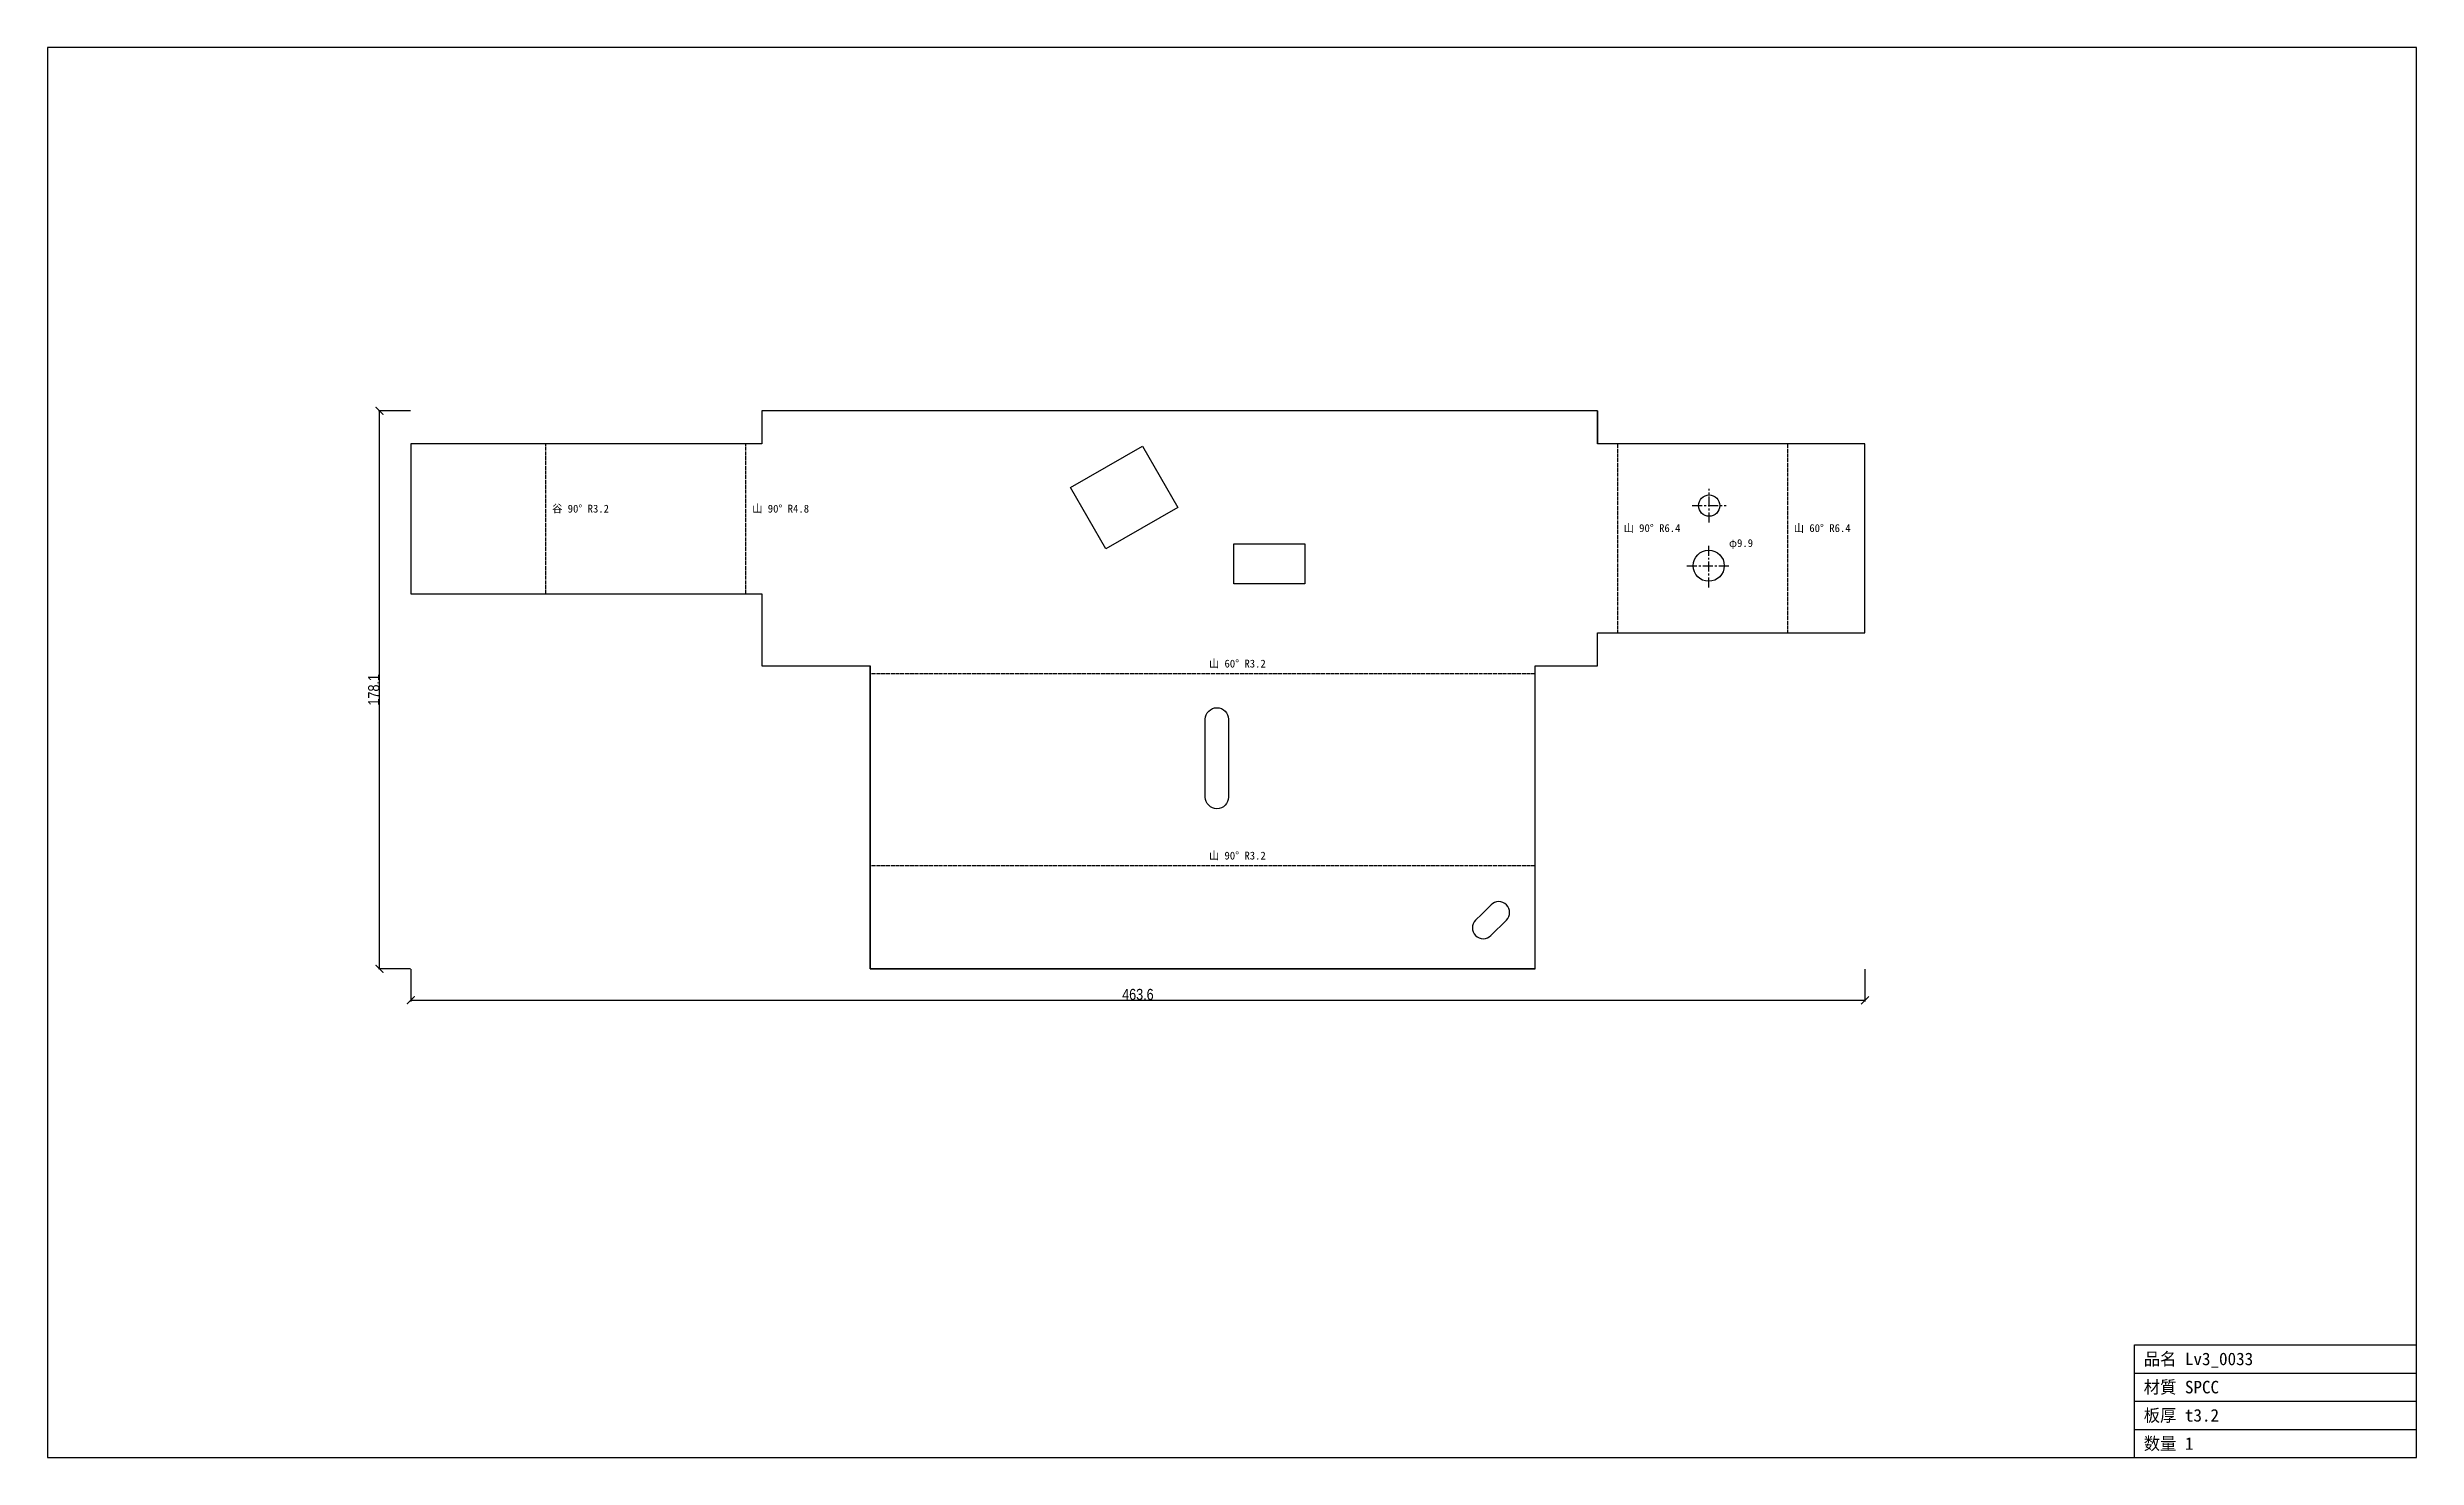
# Model space of a CAD drawing. Header units: millimetres. Extents: x -228 to 528, y -253 to 197.
import ezdxf

# ---------------------------------------------------------------- set-up
doc = ezdxf.new("R2010")
doc.units = ezdxf.units.MM
doc.linetypes.add('CENTER', pattern=[5.08, 3.175, -0.635, 0.635, -0.635])
doc.linetypes.add('DASHED', pattern=[1.524, 1.27, -0.254])
for name, color, linetype in [('10', 7, 'Continuous'), ('11', 7, 'Continuous'), ('2', 7, 'Continuous'), ('4', 7, 'Continuous'), ('6', 7, 'Continuous'), ('8', 7, 'Continuous')]:
    doc.layers.add(name, color=color, linetype=linetype)
doc.styles.add('OpenSansCondensed-Light', font='OpenSansCondensed-Light.ttf')
doc.dimstyles.new('EZDXF', dxfattribs={"dimtxt": 0.25, "dimasz": 0.175, "dimexe": 0.375, "dimexo": 0.125, "dimgap": 0.1, "dimtad": 1, "dimlfac": 100, "dimzin": 12, "dimdsep": 46, "dimtxsty": 'OpenSansCondensed-Light', "dimblk": 'ARCHTICK', "dimcen": 2.5, "dimazin": 3, "dimtfac": 0.5, "dimtmove": 2, "dimatfit": 3})

# ---------------------------------------------------------------- blocks, each defined once
blk = doc.blocks.new('HOLE_D6_78')
blk.add_circle((0, 0), 3.39)
blk = doc.blocks.new('_ARCHTICK')
at = {"color": 0, "linetype": 'BYBLOCK', "const_width": 0.15}
blk.add_lwpolyline([(-0.5, -0.5), (0.5, 0.5)], dxfattribs=at)

msp = doc.modelspace()

# ---------------------------------------------------------------- linework, layer by layer
at = {"layer": '10', "color": 7, "linetype": 'CONTINUOUS'}
for p, q in [((266.52, 81.41), (0, 81.41)), ((0, 81.41), (0, 77.91)), ((0, 77.91), (0, 74.58)), ((266.52, 72.95), (266.52, 81.41)), ((266.52, 81.41), (266.52, 70.81)), ((0, 70.86), (-111.87, 70.86)), ((-111.87, 70.86), (-111.87, 60.71)), ((0, 74.58), (0, 70.86)), ((266.52, 70.81), (266.52, 72.95)), ((351.74, 70.81), (266.52, 70.81)), ((351.74, 32.74), (351.74, 70.81)), ((-111.87, 60.71), (-111.87, 54.8)), ((-111.87, 54.8), (-111.87, 49)), ((-111.87, 49), (-111.87, 22.96)), ((150.47, 35.89), (150.47, 38.9)), ((150.47, 38.9), (173.16, 38.9)), ((173.16, 38.9), (173.16, 26.18)), ((150.47, 33.95), (150.47, 35.89)), ((150.47, 26.18), (150.47, 33.95)), ((351.74, 10.6), (351.74, 32.74)), ((-111.87, 22.96), (0, 22.96)), ((0, 22.96), (0, 0)), ((158.67, 26.18), (150.47, 26.18)), ((173.16, 26.18), (158.67, 26.18)), ((266.52, 0), (266.52, 10.6)), ((266.52, 10.6), (351.74, 10.6)), ((0, 0), (34.57, 0)), ((34.57, 0), (34.57, -96.66)), ((34.57, -96.66), (34.57, 0)), ((246.62, 0), (254.43, 0)), ((254.43, 0), (256.38, 0)), ((256.38, 0), (259.25, 0)), ((259.25, 0), (266.52, 0)), ((246.62, -96.66), (246.62, 0)), ((227.62, -81.11), (229.56, -79.18)), ((229.56, -79.18), (230.33, -78.41)), ((230.33, -78.41), (232.52, -76.21)), ((237.41, -81.1), (232.51, -86)), ((34.57, -96.66), (84.55, -96.66)), ((246.62, -96.66), (34.57, -96.66)), ((84.55, -96.66), (116.14, -96.66)), ((116.14, -96.66), (145.82, -96.66)), ((145.82, -96.66), (246.62, -96.66))]:
    msp.add_line(p, q, dxfattribs=at)
msp.add_lwpolyline([(109.74, 37.3), (98.44, 56.88), (121.36, 70.11), (132.66, 50.54)], close=True, dxfattribs=at)
msp.add_lwpolyline([(148.83, -17.03), (148.83, -41.85, -1), (141.43, -41.85), (141.43, -17.03, -1)], format="xyb", close=True, dxfattribs=at)
msp.add_circle((301.92, 31.96), 4.96, dxfattribs=at)
for centre, start, end in [((234.97, -78.66), -45, 135), ((230.06, -83.56), 135, -45)]:
    msp.add_arc(centre, 3.46, start, end, dxfattribs=at)
at = {"layer": '11', "color": 3, "linetype": 'DASHED'}
for p, q in [((-68.82, 22.96), (-68.82, 70.86)), ((-5.03, 22.96), (-5.03, 70.86)), ((272.8, 70.81), (272.8, 10.6)), ((327.06, 70.81), (327.06, 10.6)), ((246.62, -2.51), (34.57, -2.51)), ((246.62, -63.76), (34.57, -63.76))]:
    msp.add_line(p, q, dxfattribs=at)
at = {"layer": '2', "color": 7, "linetype": 'CONTINUOUS'}
for p, q in [((527.64, 197.31), (-227.77, 197.31)), ((-227.77, 197.31), (-227.77, -252.56)), ((527.64, -252.56), (527.64, 197.31)), ((437.64, -252.56), (437.64, -216.56)), ((437.64, -216.56), (527.64, -216.56)), ((437.64, -225.56), (527.64, -225.56)), ((437.64, -234.56), (527.64, -234.56)), ((437.64, -243.56), (527.64, -243.56)), ((-227.77, -252.56), (527.64, -252.56))]:
    msp.add_line(p, q, dxfattribs=at)
at = {"layer": '4', "color": 1, "linetype": 'CENTER'}
for p, q in [((302.08, 45.75), (302.08, 56.53)), ((296.69, 51.14), (307.47, 51.14)), ((301.92, 25), (301.92, 38.93)), ((294.96, 31.96), (308.89, 31.96))]:
    msp.add_line(p, q, dxfattribs=at)

# ---------------------------------------------------------------- block references
at = {"layer": '10', "color": 7, "linetype": 'CONTINUOUS'}
msp.add_blockref('HOLE_D6_78', (302.08, 51.14), dxfattribs=at)

# ---------------------------------------------------------------- texts
at = {"layer": '8', "color": 2}
for s, height, p in [('谷 90° R3.2', 2.5, (-66.82, 48.91)), ('山 90° R4.8', 2.5, (-3.03, 48.91)), ('山 90° R6.4', 2.5, (274.8, 42.71)), ('山 60° R6.4', 2.5, (329.06, 42.71)), ('φ9.9', 2.5, (308.39, 37.93)), ('山 60° R3.2', 2.5, (142.59, -0.51)), ('山 90° R3.2', 2.5, (142.59, -61.76)), ('品名 Lv3_0033', 4, (440.64, -223.06)), ('材質 SPCC', 4, (440.64, -232.06)), ('板厚 t3.2', 4, (440.64, -241.06)), ('数量 1', 4, (440.64, -250.06))]:
    msp.add_text(s, height=height, dxfattribs=at).set_placement(p)

# ---------------------------------------------------------------- dimensions: what is measured, and where the dimension line sits
at = {"layer": '6', "color": 2}
msp.add_linear_dim(base=(-121.87, -96.66), p1=(-111.87, -96.66), p2=(-111.87, 81.41), angle=90, dimstyle='EZDXF', override={"dimtxt": 3.5, "dimasz": 2.5, "dimdec": 1, "dimlfac": 1}, dxfattribs=at).render()
msp.add_linear_dim(base=(-111.87, -106.66), p1=(-111.87, -96.66), p2=(351.74, -96.66), dimstyle='EZDXF', override={"dimtxt": 3.5, "dimasz": 2.5, "dimdec": 1, "dimlfac": 1}, dxfattribs=at).render()

doc.saveas('drawing.dxf')
